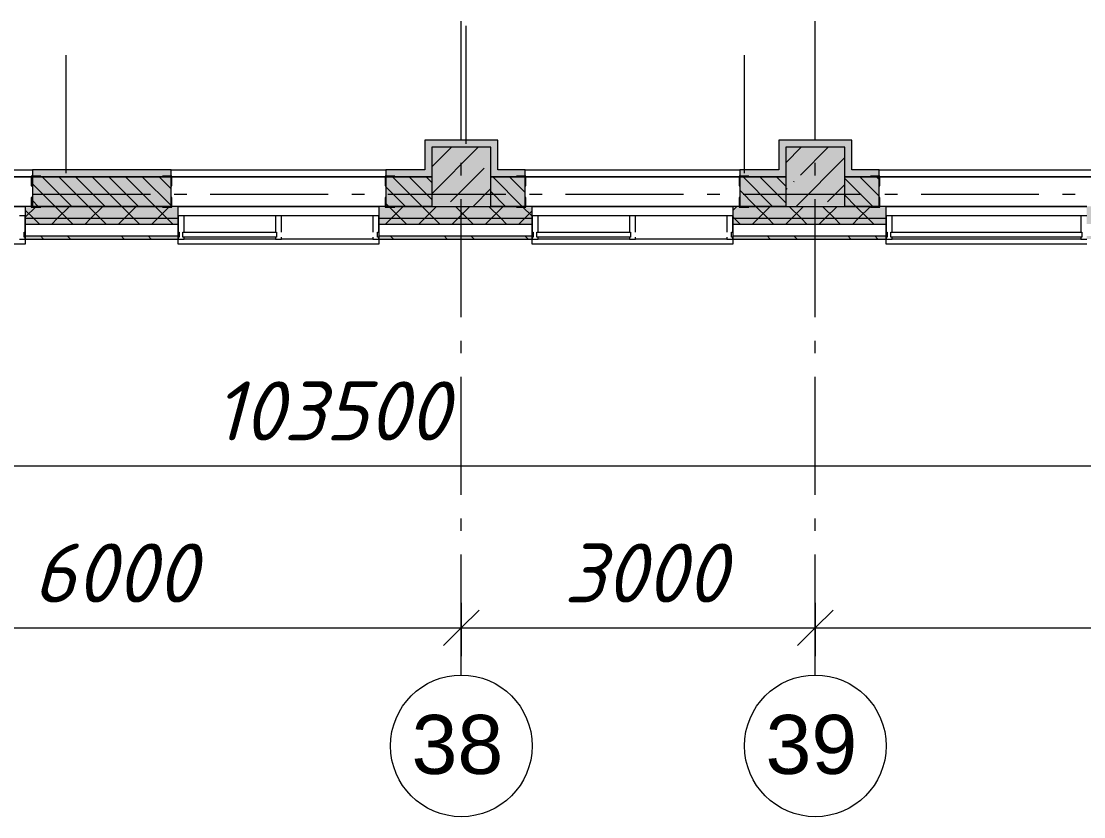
# Model space of a CAD drawing. Header units: millimetres. Extents: x -537608 to 253996, y -217170 to 186033.
# Drawn here: x -267656 to -258651, y 86251 to 92989 of the extents above; entities that cross this region are included whole.
import ezdxf

# ---------------------------------------------------------------- set-up
doc = ezdxf.new("R2010")
doc.units = ezdxf.units.MM
doc.layers.add('PDF _Геометрия', color=7, linetype='Continuous')
doc.layers.add('PDF _Текст', color=7, linetype='Continuous')
doc.layers.add('PDF _Сплошная заливка', color=7, linetype='Continuous', true_color=0xffffff)
doc.styles.add('PDF ArialMT', font='arial.ttf')
doc.styles.add('PDF ISOCPEUR Italic', font='isocpeui.ttf')

msp = doc.modelspace()

# ---------------------------------------------------------------- hatches: boundary and pattern name
at = {"layer": 'PDF _Сплошная заливка', "true_color": 0xff7d7d, "transparency": 33554559}
for points in [[(-263676.1881, 91921.2686), (-263676.1881, 91981.2671), (-264236.1885, 91981.2671), (-264236.1885, 91921.2686), (-264165.0937, 91921.2686)], [(-260676.1851, 91921.2686), (-260676.1851, 91981.2671), (-261236.1855, 91981.2671), (-261236.1855, 91921.2686), (-260825.613, 91921.2686)], [(-260676.1851, 91731.2661), (-260616.1866, 91731.2661), (-260616.1866, 91981.2671), (-260676.1851, 91981.2671), (-260676.1851, 91869.1886)]]:
    msp.add_hatch(color=11, dxfattribs=at).paths.add_polyline_path(points)
at = {"layer": 'PDF _Сплошная заливка', "transparency": 33554559}
for points in [[(-264176.1857, 91421.2666), (-263676.1881, 91421.2666), (-263676.1881, 91921.2686), (-264176.1857, 91921.2686), (-264176.1857, 91869.1886)], [(-260676.1851, 91421.2666), (-260676.1851, 91921.2686), (-261176.187, 91921.2686), (-261176.187, 91421.2666), (-260825.613, 91421.2666)]]:
    msp.add_hatch(color=256, dxfattribs=at).paths.add_polyline_path(points)
h = msp.add_hatch(color=256, dxfattribs=at)
h.paths.add_polyline_path([(-233692.3661, 91421.2666), (-233626.193, 91421.2666), (-233626.193, 91671.2676), (-234066.1921, 91671.2676), (-234066.1921, 91421.2666)], flags=0)
h.paths.add_polyline_path([(-239119.0147, 91421.2666), (-238826.1914, 91421.2666), (-238826.1914, 91671.2676), (-239126.1905, 91671.2676), (-239126.1905, 91421.2666)], flags=0)
h.paths.add_polyline_path([(-235886.1913, 91421.2666), (-235886.1913, 91671.2676), (-237006.1922, 91671.2676), (-237006.1922, 91421.2666), (-236196.9723, 91421.2666)], flags=0)
h.paths.add_polyline_path([(-243293.3633, 91421.2666), (-243176.191, 91421.2666), (-243176.191, 91671.2676), (-243565.7421, 91671.2676), (-243565.7421, 91421.2666)], flags=0)
h.paths.add_polyline_path([(-241826.1901, 91421.2666), (-241826.1901, 91671.2676), (-242126.1913, 91671.2676), (-242126.1913, 91421.2666), (-242041.0592, 91421.2666)], flags=0)
h.paths.add_polyline_path([(-240006.1909, 91421.2666), (-239626.1902, 91421.2666), (-239626.1902, 91671.2676), (-240006.1909, 91671.2676), (-240006.1909, 91515.2129)], flags=0)
h.paths.add_polyline_path([(-242676.189, 91421.2666), (-242626.1889, 91421.2666), (-242626.1889, 91671.2676), (-242676.189, 91671.2676), (-242676.189, 91571.9777)], flags=0)
h.paths.add_polyline_path([(-246565.7407, 91421.2666), (-246176.1896, 91421.2666), (-246176.1896, 91671.2676), (-246565.7407, 91671.2676), (-246565.7407, 91515.2129)], flags=0)
h.paths.add_polyline_path([(-245385.7414, 91421.2666), (-245385.7414, 91671.2676), (-245676.192, 91671.2676), (-245676.192, 91421.2666)], flags=0)
h.paths.add_polyline_path([(-248720.0118, 91421.2666), (-248385.7443, 91421.2666), (-248385.7443, 91671.2676), (-249565.7436, 91671.2676), (-249565.7436, 91421.2666), (-249137.4437, 91421.2666)], flags=0)
h.paths.add_polyline_path([(-252476.9243, 91421.2666), (-252176.1868, 91421.2666), (-252176.1868, 91671.2676), (-252565.7423, 91671.2676), (-252565.7423, 91421.2666)], flags=0)
h.paths.add_polyline_path([(-251385.7429, 91421.2666), (-251385.7429, 91671.2676), (-251676.1892, 91671.2676), (-251676.1892, 91421.2666), (-251642.052, 91421.2666)], flags=0)
h.paths.add_polyline_path([(-255565.7409, 91421.2666), (-255176.1898, 91421.2666), (-255176.1898, 91671.2676), (-255565.7409, 91671.2676), (-255565.7409, 91515.2129)], flags=0)
h.paths.add_polyline_path([(-257486.1367, 91421.2666), (-257385.7402, 91421.2666), (-257385.7402, 91671.2676), (-258565.7395, 91671.2676), (-258565.7395, 91421.2666), (-258321.009, 91421.2666)], flags=0)
h.paths.add_polyline_path([(-254385.7415, 91421.2666), (-254385.7415, 91671.2676), (-254676.1879, 91671.2676), (-254676.1879, 91421.2666), (-254564.0965, 91421.2666)], flags=0)
h.paths.add_polyline_path([(-261243.0492, 91421.2666), (-261176.187, 91421.2666), (-261176.187, 91671.2676), (-261565.7382, 91671.2676), (-261565.7382, 91421.2666)], flags=0)
h.paths.add_polyline_path([(-260385.7388, 91421.2666), (-260385.7388, 91671.2676), (-260676.1851, 91671.2676), (-260676.1851, 91421.2666), (-260408.1812, 91421.2666)], flags=0)
h.paths.add_polyline_path([(-264176.1857, 91421.2666), (-264176.1857, 91671.2676), (-264565.7411, 91671.2676), (-264565.7411, 91421.2666)], flags=0)
h.paths.add_polyline_path([(-266669.6977, 91421.2666), (-266385.7404, 91421.2666), (-266385.7404, 91671.2676), (-267560.7406, 91671.2676), (-267560.7406, 91421.2666), (-267504.57, 91421.2666)], flags=0)
h.paths.add_polyline_path([(-263676.1881, 91421.2666), (-263385.7374, 91421.2666), (-263385.7374, 91671.2676), (-263676.1881, 91671.2676), (-263676.1881, 91506.6485)], flags=0)
h.paths.add_polyline_path([(-269380.7398, 91421.2666), (-269380.7398, 91671.2676), (-269676.1853, 91671.2676), (-269676.1853, 91421.2666), (-269591.7422, 91421.2666)], flags=0)
h.paths.add_polyline_path([(-270176.1872, 91421.2666), (-270176.1872, 91671.2676), (-270566.3541, 91671.2676), (-270566.3541, 91421.2666), (-270426.6102, 91421.2666)], flags=0)
h.paths.add_polyline_path([(-273348.6546, 91421.2666), (-273176.1859, 91421.2666), (-273176.1859, 91671.2676), (-273565.737, 91671.2676), (-273565.737, 91421.2666)], flags=0)
h.paths.add_polyline_path([(-275676.1826, 91421.2666), (-275385.7362, 91421.2666), (-275385.7362, 91671.2676), (-275676.1826, 91671.2676)], flags=0)
h.paths.add_polyline_path([(-272386.3534, 91421.2666), (-272386.3534, 91671.2676), (-272676.184, 91671.2676), (-272676.184, 91421.2666), (-272513.7824, 91421.2666)], flags=0)
h.paths.add_polyline_path([(-276226.1847, 91421.2666), (-276176.1845, 91421.2666), (-276176.1845, 91671.2676), (-276226.1847, 91671.2676), (-276226.1847, 91555.6756)], flags=0)
h.paths.add_polyline_path([(-276865.7367, 91421.2666), (-276726.1823, 91421.2666), (-276726.1823, 91671.2676), (-276865.7367, 91671.2676), (-276865.7367, 91515.2129)], flags=0)
h.paths.add_polyline_path([(-281685.7347, 91421.2666), (-281685.7347, 91671.2676), (-282865.734, 91671.2676), (-282865.734, 91421.2666), (-281697.3434, 91421.2666)], flags=0)
h.paths.add_polyline_path([(-279865.7397, 91421.2666), (-279726.1853, 91421.2666), (-279726.1853, 91671.2676), (-279865.7397, 91671.2676), (-279865.7397, 91515.2129)], flags=0)
h.paths.add_polyline_path([(-278685.7403, 91421.2666), (-278685.7403, 91671.2676), (-279226.1833, 91671.2676), (-279226.1833, 91421.2666), (-278775.3032, 91421.2666)], flags=0)
h.paths.add_polyline_path([(-284685.7376, 91421.2666), (-284685.7376, 91671.2676), (-285226.1806, 91671.2676), (-285226.1806, 91421.2666), (-285036.824, 91421.2666)], flags=0)
h.paths.add_polyline_path([(-285726.1825, 91421.2666), (-285726.1825, 91671.2676), (-285865.7369, 91671.2676), (-285865.7369, 91421.2666)], flags=0)
h.paths.add_polyline_path([(-288226.1835, 91421.2666), (-287685.7319, 91421.2666), (-287685.7319, 91671.2676), (-288226.1835, 91671.2676)], flags=0)
h.paths.add_polyline_path([(-288793.7365, 91421.2666), (-288726.1855, 91421.2666), (-288726.1855, 91671.2676), (-288865.7313, 91671.2676), (-288865.7313, 91421.2666)], flags=0)
h.paths.add_polyline_path([(-290880.9044, 91421.2666), (-290685.7348, 91421.2666), (-290685.7348, 91671.2676), (-291926.1806, 91671.2676), (-291926.1806, 91421.2666), (-291715.7767, 91421.2666)], flags=0)
h.paths.add_polyline_path([(-299626.1757, 91421.2666), (-299546.1806, 91421.2666), (-299546.1806, 91671.2676), (-299626.1757, 91671.2676), (-299626.1757, 91455.7484)], flags=0)
h.paths.add_polyline_path([(-300126.1777, 91421.2666), (-300126.1777, 91671.2676), (-300803.6776, 91671.2676), (-300803.6776, 91421.2666), (-300481.9058, 91421.2666)], flags=0)
h.paths.add_polyline_path([(-304238.8097, 91421.2666), (-304126.1758, 91421.2666), (-304126.1758, 91671.2676), (-307138.3387, 91671.2676), (-307138.3387, 91421.2666), (-305073.682, 91421.2666)], flags=0)
h.paths.add_polyline_path([(-301803.6815, 91421.2666), (-301803.6815, 91671.2676), (-303626.1825, 91671.2676), (-303626.1825, 91421.2666), (-302151.6419, 91421.2666)], flags=0)
h.paths.add_polyline_path([(-308138.3338, 91421.2666), (-308138.3338, 91671.2676), (-308726.1763, 91671.2676), (-308726.1763, 91421.2666), (-308413.1627, 91421.2666)], flags=0)
at = {"layer": 'PDF _Сплошная заливка', "true_color": 0xff7d7d, "transparency": 33554559}
h = msp.add_hatch(color=11, dxfattribs=at)
h.paths.add_polyline_path([(-264236.1885, 91671.2676), (-264236.1885, 91731.2661), (-264565.7411, 91731.2661), (-264565.7411, 91671.2676)], flags=0)
h.paths.add_polyline_path([(-266669.6977, 91671.2676), (-266385.7404, 91671.2676), (-266385.7404, 91731.2661), (-267560.7406, 91731.2661), (-267560.7406, 91671.2676), (-267504.57, 91671.2676)], flags=0)
h.paths.add_polyline_path([(-269591.7422, 91671.2676), (-269380.7398, 91671.2676), (-269380.7398, 91731.2661), (-269676.1853, 91731.2661), (-269676.1853, 91671.2676)], flags=0)
h = msp.add_hatch(color=11, dxfattribs=at)
h.paths.add_polyline_path([(-261236.1855, 91671.2676), (-261236.1855, 91731.2661), (-261565.7382, 91731.2661), (-261565.7382, 91671.2676), (-261243.0492, 91671.2676)], flags=0)
h.paths.add_polyline_path([(-263676.1881, 91671.2676), (-263385.7374, 91671.2676), (-263385.7374, 91731.2661), (-263676.1881, 91731.2661)], flags=0)
h = msp.add_hatch(color=11, dxfattribs=at)
h.paths.add_polyline_path([(-257385.7402, 91671.2676), (-257385.7402, 91731.2661), (-258565.7395, 91731.2661), (-258565.7395, 91671.2676), (-257486.1367, 91671.2676)], flags=0)
h.paths.add_polyline_path([(-255565.7409, 91671.2676), (-255236.1883, 91671.2676), (-255236.1883, 91731.2661), (-255565.7409, 91731.2661)], flags=0)
h.paths.add_polyline_path([(-260385.7388, 91671.2676), (-260385.7388, 91731.2661), (-260676.1851, 91731.2661), (-260676.1851, 91671.2676), (-260408.1812, 91671.2676)], flags=0)
at = {"layer": 'PDF _Сплошная заливка', "transparency": 33554559}
h = msp.add_hatch(color=256, dxfattribs=at)
h.paths.add_polyline_path([(-214072.9389, 91321.2663), (-213276.196, 91321.2663), (-213276.196, 91421.2666), (-222460.9308, 91421.2666), (-222460.9308, 91321.2663), (-214907.808, 91321.2663)], flags=0)
h.paths.add_polyline_path([(-224160.9288, 91321.2663), (-224160.9288, 91421.2666), (-232001.1932, 91421.2666), (-232001.1932, 91321.2663), (-224926.2392, 91321.2663)], flags=0)
h.paths.add_polyline_path([(-232851.1922, 91321.2663), (-232851.1922, 91421.2666), (-234126.1928, 91421.2666), (-234126.1928, 91321.2663), (-233126.1932, 91321.2663)], flags=0)
h.paths.add_polyline_path([(-236196.9723, 91321.2663), (-235826.1928, 91321.2663), (-235826.1928, 91421.2666), (-237066.1908, 91421.2666), (-237066.1908, 91321.2663), (-236614.4085, 91321.2663)], flags=0)
h.paths.add_polyline_path([(-239953.8848, 91321.2663), (-238766.1908, 91321.2663), (-238766.1908, 91421.2666), (-240066.1915, 91421.2666), (-240066.1915, 91321.2663)], flags=0)
h.paths.add_polyline_path([(-243626.1884, 91321.2663), (-241766.1916, 91321.2663), (-241766.1916, 91421.2666), (-243626.1884, 91421.2666)], flags=0)
h.paths.add_polyline_path([(-245380.5355, 91321.2663), (-245326.1907, 91321.2663), (-245326.1907, 91421.2666), (-246626.1914, 91421.2666), (-246626.1914, 91321.2663), (-245797.9674, 91321.2663)], flags=0)
h.paths.add_polyline_path([(-249626.19, 91321.2663), (-248326.1893, 91321.2663), (-248326.1893, 91421.2666), (-249626.19, 91421.2666)], flags=0)
h.paths.add_polyline_path([(-254564.0965, 91321.2663), (-254326.1866, 91321.2663), (-254326.1866, 91421.2666), (-255626.1873, 91421.2666), (-255626.1873, 91321.2663), (-254981.5283, 91321.2663)], flags=0)
h.paths.add_polyline_path([(-251326.1879, 91321.2663), (-251326.1879, 91421.2666), (-252626.1886, 91421.2666), (-252626.1886, 91321.2663), (-251642.052, 91321.2663)], flags=0)
h.paths.add_polyline_path([(-257486.1367, 91321.2663), (-257326.1894, 91321.2663), (-257326.1894, 91421.2666), (-258626.1859, 91421.2666), (-258626.1859, 91321.2663), (-258321.009, 91321.2663)], flags=0)
h.paths.add_polyline_path([(-260825.613, 91321.2663), (-260326.1881, 91321.2663), (-260326.1881, 91421.2666), (-261626.1888, 91421.2666), (-261626.1888, 91321.2663), (-261243.0492, 91321.2663)], flags=0)
h.paths.add_polyline_path([(-264626.1874, 91321.2663), (-263326.1867, 91321.2663), (-263330.2213, 91421.2666), (-264626.1874, 91421.2666)], flags=0)
h.paths.add_polyline_path([(-266326.1853, 91321.2663), (-266326.1853, 91421.2666), (-267621.1869, 91421.2666), (-267621.1869, 91321.2663), (-266669.6977, 91321.2663)], flags=0)
h.paths.add_polyline_path([(-269591.7422, 91321.2663), (-269321.1849, 91321.2663), (-269321.1849, 91421.2666), (-270626.8047, 91421.2666), (-270626.8047, 91321.2663), (-270009.1741, 91321.2663)], flags=0)
h.paths.add_polyline_path([(-272513.7824, 91321.2663), (-272326.8026, 91321.2663), (-272326.8026, 91421.2666), (-273626.1833, 91421.2666), (-273626.1833, 91321.2663), (-273348.6546, 91321.2663)], flags=0)
h.paths.add_polyline_path([(-279192.735, 91321.2663), (-278626.181, 91321.2663), (-278626.181, 91421.2666), (-279926.186, 91421.2666), (-279926.186, 91321.2663), (-279610.1755, 91321.2663)], flags=0)
h.paths.add_polyline_path([(-276926.1831, 91321.2663), (-275326.1855, 91321.2663), (-275326.1855, 91421.2666), (-276926.1831, 91421.2666)], flags=0)
h.paths.add_polyline_path([(-281626.184, 91321.2663), (-281626.184, 91421.2666), (-282926.1804, 91421.2666), (-282926.1804, 91321.2663), (-281697.3434, 91321.2663)], flags=0)
h.paths.add_polyline_path([(-284626.1869, 91321.2663), (-284626.1869, 91421.2666), (-285926.1833, 91421.2666), (-285926.1833, 91321.2663), (-285036.824, 91321.2663)], flags=0)
h.paths.add_polyline_path([(-287626.1812, 91321.2663), (-287626.1812, 91421.2666), (-288926.1776, 91421.2666), (-288926.1776, 91321.2663), (-287958.8642, 91321.2663)], flags=0)
h.paths.add_polyline_path([(-290880.9044, 91321.2663), (-290626.1842, 91321.2663), (-290626.1842, 91421.2666), (-291926.1806, 91421.2666), (-291926.1806, 91321.2663), (-291715.7767, 91321.2663)], flags=0)
h.paths.add_polyline_path([(-304238.8097, 91321.2663), (-301741.177, 91321.2663), (-301741.177, 91421.2666), (-307200.8346, 91421.2666), (-307200.8346, 91321.2663), (-305073.682, 91321.2663)], flags=0)
h.paths.add_polyline_path([(-299626.1757, 91321.2663), (-299566.1772, 91321.2663), (-299566.1772, 91421.2666), (-300866.1822, 91421.2666), (-300866.1822, 91321.2663), (-299647.0335, 91321.2663)], flags=0)
h.paths.add_polyline_path([(-310082.8987, 91321.2663), (-308075.8379, 91321.2663), (-308075.8379, 91421.2666), (-317076.174, 91421.2666), (-317076.174, 91321.2663), (-311752.6347, 91321.2663)], flags=0)
h = msp.add_hatch(color=256, dxfattribs=at)
h.paths.add_polyline_path([(-213176.1955, 91271.2661), (-213176.1955, 91321.2663), (-222460.9308, 91321.2663), (-222460.9308, 91271.2661), (-213238.0699, 91271.2661)], flags=0)
h.paths.add_polyline_path([(-225761.1072, 91271.2661), (-224160.9288, 91271.2661), (-224160.9288, 91321.2663), (-232001.1932, 91321.2663), (-232001.1932, 91271.2661), (-226595.9773, 91271.2661)], flags=0)
h.paths.add_polyline_path([(-233274.93, 91271.2661), (-232851.1922, 91271.2661), (-232851.1922, 91321.2663), (-234126.1928, 91321.2663), (-234126.1928, 91271.2661), (-233692.3661, 91271.2661)], flags=0)
h.paths.add_polyline_path([(-237031.8425, 91271.2661), (-235826.1928, 91271.2661), (-235826.1928, 91321.2663), (-237066.1908, 91321.2663), (-237066.1908, 91271.2661)], flags=0)
h.paths.add_polyline_path([(-239119.0147, 91271.2661), (-238766.1908, 91271.2661), (-238766.1908, 91321.2663), (-240066.1915, 91321.2663), (-240066.1915, 91271.2661), (-239536.4508, 91271.2661)], flags=0)
h.paths.add_polyline_path([(-242041.0592, 91271.2661), (-241766.1916, 91271.2661), (-241766.1916, 91321.2663), (-243626.1884, 91321.2663), (-243626.1884, 91271.2661), (-242458.491, 91271.2661)], flags=0)
h.paths.add_polyline_path([(-245797.9674, 91271.2661), (-245326.1907, 91271.2661), (-245326.1907, 91321.2663), (-246626.1914, 91321.2663), (-246626.1914, 91271.2661), (-246215.4035, 91271.2661)], flags=0)
h.paths.add_polyline_path([(-248720.0118, 91271.2661), (-248326.1893, 91271.2661), (-248326.1893, 91321.2663), (-249626.19, 91321.2663), (-249626.19, 91271.2661), (-249137.4437, 91271.2661)], flags=0)
h.paths.add_polyline_path([(-252626.1886, 91271.2661), (-251326.1879, 91271.2661), (-251326.1879, 91321.2663), (-252626.1886, 91321.2663)], flags=0)
h.paths.add_polyline_path([(-257326.1894, 91271.2661), (-257326.1894, 91321.2663), (-258626.1859, 91321.2663), (-258626.1859, 91271.2661), (-257486.1367, 91271.2661)], flags=0)
h.paths.add_polyline_path([(-255626.1873, 91271.2661), (-254326.1866, 91271.2661), (-254326.1866, 91321.2663), (-255626.1873, 91321.2663)], flags=0)
h.paths.add_polyline_path([(-261243.0492, 91271.2661), (-260326.1881, 91271.2661), (-260326.1881, 91321.2663), (-261626.1888, 91321.2663), (-261626.1888, 91271.2661)], flags=0)
h.paths.add_polyline_path([(-267621.1869, 91271.2661), (-266326.1853, 91271.2661), (-266326.1853, 91321.2663), (-267621.1869, 91321.2663)], flags=0)
h.paths.add_polyline_path([(-263326.1867, 91271.2661), (-263330.2213, 91321.2663), (-264626.1874, 91321.2663), (-264626.1874, 91271.2661), (-263330.2213, 91271.2661)], flags=0)
h.paths.add_polyline_path([(-269321.1849, 91271.2661), (-269321.1849, 91321.2663), (-270626.8047, 91321.2663), (-270626.8047, 91271.2661), (-269591.7422, 91271.2661)], flags=0)
h.paths.add_polyline_path([(-272513.7824, 91271.2661), (-272326.8026, 91271.2661), (-272326.8026, 91321.2663), (-273626.1833, 91321.2663), (-273626.1833, 91271.2661), (-273348.6546, 91271.2661)], flags=0)
h.paths.add_polyline_path([(-275435.8268, 91271.2661), (-275326.1855, 91271.2661), (-275326.1855, 91321.2663), (-276926.1831, 91321.2663), (-276926.1831, 91271.2661), (-275853.2587, 91271.2661)], flags=0)
h.paths.add_polyline_path([(-279610.1755, 91271.2661), (-278626.181, 91271.2661), (-278626.181, 91321.2663), (-279926.186, 91321.2663), (-279926.186, 91271.2661)], flags=0)
h.paths.add_polyline_path([(-281626.184, 91271.2661), (-281626.184, 91321.2663), (-282926.1804, 91321.2663), (-282926.1804, 91271.2661), (-281697.3434, 91271.2661)], flags=0)
h.paths.add_polyline_path([(-285926.1833, 91271.2661), (-284626.1869, 91271.2661), (-284626.1869, 91321.2663), (-285926.1833, 91321.2663)], flags=0)
h.paths.add_polyline_path([(-290626.1842, 91271.2661), (-290626.1842, 91321.2663), (-291926.1806, 91321.2663), (-291926.1806, 91271.2661), (-290880.9044, 91271.2661)], flags=0)
h.paths.add_polyline_path([(-288376.296, 91271.2661), (-287626.1812, 91271.2661), (-287626.1812, 91321.2663), (-288926.1776, 91321.2663), (-288926.1776, 91271.2661), (-288793.7365, 91271.2661)], flags=0)
h.paths.add_polyline_path([(-300064.4654, 91271.2661), (-299566.1772, 91271.2661), (-299566.1772, 91321.2663), (-300866.1822, 91321.2663), (-300866.1822, 91271.2661), (-300481.9058, 91271.2661)], flags=0)
h.paths.add_polyline_path([(-303821.3779, 91271.2661), (-301741.177, 91271.2661), (-301741.177, 91321.2663), (-307200.8346, 91321.2663), (-307200.8346, 91271.2661), (-304238.8097, 91271.2661)], flags=0)
h.paths.add_polyline_path([(-308413.1627, 91271.2661), (-308075.8379, 91271.2661), (-308075.8379, 91321.2663), (-317126.1742, 91321.2663), (-317126.1742, 91271.2661), (-308830.5945, 91271.2661)], flags=0)
h = msp.add_hatch(color=256, dxfattribs=at)
h.paths.add_polyline_path([(-213126.1959, 91144.2677), (-213026.1966, 91144.2677), (-213026.1966, 91171.2657), (-222460.9308, 91171.2657), (-222460.9308, 91144.2677), (-213176.1955, 91144.2677)], flags=0)
h.paths.add_polyline_path([(-224926.2392, 91144.2677), (-224160.9288, 91144.2677), (-224160.9288, 91171.2657), (-232001.1932, 91171.2657), (-232001.1932, 91144.2677), (-226595.9773, 91144.2677)], flags=0)
h.paths.add_polyline_path([(-232851.1922, 91144.2677), (-232851.1922, 91171.2657), (-234126.1928, 91171.2657), (-234126.1928, 91144.2677), (-233274.93, 91144.2677)], flags=0)
h.paths.add_polyline_path([(-235826.1928, 91144.2677), (-235826.1928, 91171.2657), (-237066.1908, 91171.2657), (-237066.1908, 91144.2677), (-236614.4085, 91144.2677)], flags=0)
h.paths.add_polyline_path([(-238766.1908, 91144.2677), (-238766.1908, 91171.2657), (-240066.1915, 91171.2657), (-240066.1915, 91144.2677), (-239953.8848, 91144.2677)], flags=0)
h.paths.add_polyline_path([(-243626.1884, 91144.2677), (-241766.1916, 91144.2677), (-241766.1916, 91171.2657), (-243626.1884, 91171.2657), (-243626.1884, 91161.2415)], flags=0)
h.paths.add_polyline_path([(-245326.1907, 91144.2677), (-245326.1907, 91171.2657), (-246626.1914, 91171.2657), (-246626.1914, 91144.2677)], flags=0)
h.paths.add_polyline_path([(-249626.19, 91144.2677), (-248326.1893, 91144.2677), (-248326.1893, 91171.2657), (-249626.19, 91171.2657), (-249626.19, 91161.2415)], flags=0)
h.paths.add_polyline_path([(-254326.1866, 91144.2677), (-254326.1866, 91171.2657), (-255626.1873, 91171.2657), (-255626.1873, 91144.2677), (-254981.5283, 91144.2677)], flags=0)
h.paths.add_polyline_path([(-252626.1886, 91144.2677), (-251326.1879, 91144.2677), (-251326.1879, 91171.2657), (-252626.1886, 91171.2657), (-252626.1886, 91161.2415)], flags=0)
h.paths.add_polyline_path([(-258321.009, 91144.2677), (-257326.1894, 91144.2677), (-257326.1894, 91171.2657), (-258626.1859, 91171.2657), (-258626.1859, 91144.2677)], flags=0)
h.paths.add_polyline_path([(-260326.1881, 91144.2677), (-260326.1881, 91171.2657), (-261626.1888, 91171.2657), (-261626.1888, 91144.2677)], flags=0)
h.paths.add_polyline_path([(-263330.2213, 91144.2677), (-263326.1867, 91144.2677), (-263330.2213, 91171.2657), (-264626.1874, 91171.2657), (-264626.1874, 91144.2677)], flags=0)
h.paths.add_polyline_path([(-266669.6977, 91144.2677), (-266326.1853, 91144.2677), (-266326.1853, 91171.2657), (-267621.1869, 91171.2657), (-267621.1869, 91144.2677)], flags=0)
h.paths.add_polyline_path([(-269321.1849, 91144.2677), (-269321.1849, 91171.2657), (-270626.8047, 91171.2657), (-270626.8047, 91144.2677), (-270009.1741, 91144.2677)], flags=0)
h.paths.add_polyline_path([(-272326.8026, 91144.2677), (-272326.8026, 91171.2657), (-273626.1833, 91171.2657), (-273626.1833, 91144.2677), (-273348.6546, 91144.2677)], flags=0)
h.paths.add_polyline_path([(-275326.1855, 91144.2677), (-275326.1855, 91171.2657), (-276926.1831, 91171.2657), (-276926.1831, 91144.2677), (-276688.131, 91144.2677)], flags=0)
h.paths.add_polyline_path([(-278626.181, 91144.2677), (-278626.181, 91171.2657), (-279926.186, 91171.2657), (-279926.186, 91144.2677)], flags=0)
h.paths.add_polyline_path([(-284626.1869, 91144.2677), (-284626.1869, 91171.2657), (-285926.1833, 91171.2657), (-285926.1833, 91144.2677), (-285036.824, 91144.2677)], flags=0)
h.paths.add_polyline_path([(-281697.3434, 91144.2677), (-281626.184, 91144.2677), (-281626.184, 91171.2657), (-282926.1804, 91171.2657), (-282926.1804, 91144.2677)], flags=0)
h.paths.add_polyline_path([(-288376.296, 91144.2677), (-287626.1812, 91144.2677), (-287626.1812, 91171.2657), (-288926.1776, 91171.2657), (-288926.1776, 91144.2677)], flags=0)
h.paths.add_polyline_path([(-290626.1842, 91144.2677), (-290626.1842, 91171.2657), (-291926.1806, 91171.2657), (-291926.1806, 91144.2677), (-291715.7767, 91144.2677)], flags=0)
h.paths.add_polyline_path([(-303403.9461, 91144.2677), (-301741.177, 91144.2677), (-301741.177, 91171.2657), (-307200.8346, 91171.2657), (-307200.8346, 91144.2677), (-305073.682, 91144.2677)], flags=0)
h.paths.add_polyline_path([(-300866.1822, 91144.2677), (-299566.1772, 91144.2677), (-299566.1772, 91171.2657), (-300866.1822, 91171.2657), (-300866.1822, 91161.2415)], flags=0)
h.paths.add_polyline_path([(-310082.8987, 91144.2677), (-308075.8379, 91144.2677), (-308075.8379, 91171.2657), (-317253.1726, 91171.2657), (-317253.1726, 91144.2677), (-311752.6347, 91144.2677)], flags=0)

# ---------------------------------------------------------------- linework, layer by layer
at = {"layer": 'PDF _Геометрия', "color": 253, "lineweight": 9, "true_color": 0xaaaaaa}
for p, q in [((-263926.1847, 91989.2675), (-263926.1847, 92989.267)), ((-260926.1861, 91989.2675), (-260926.1861, 92989.267)), ((-263926.1847, 91683.4361), (-263926.1847, 91789.2667)), ((-260926.1861, 91683.4361), (-260926.1861, 91789.2667)), ((-266559.6172, 91521.2671), (-267559.6167, 91521.2671)), ((-266253.7815, 91521.2671), (-266359.6164, 91521.2671)), ((-265053.7812, 91521.2671), (-266053.7807, 91521.2671)), ((-264747.9499, 91521.2671), (-264853.7848, 91521.2671)), ((-263547.9495, 91521.2671), (-264547.9491, 91521.2671)), ((-263242.1182, 91521.2671), (-263347.9488, 91521.2671)), ((-262042.1178, 91521.2671), (-263042.1174, 91521.2671)), ((-261736.2822, 91521.2671), (-261842.1171, 91521.2671)), ((-260536.2819, 91521.2671), (-261536.2857, 91521.2671)), ((-260230.4506, 91521.2671), (-260336.2855, 91521.2671)), ((-259030.4502, 91521.2671), (-260030.4498, 91521.2671)), ((-258724.6189, 91521.2671), (-258830.4495, 91521.2671)), ((-263926.1847, 90483.4358), (-263926.1847, 91483.4354)), ((-260926.1861, 90483.4358), (-260926.1861, 91483.4354)), ((-267621.1869, 91199.267), (-267631.1852, 91199.267)), ((-267621.1869, 91144.2677), (-267621.1869, 91101.2646)), ((-266316.187, 91199.267), (-266326.1853, 91199.267)), ((-266326.1853, 91101.2646), (-266326.1853, 91144.2677)), ((-265491.1882, 91199.267), (-266286.1878, 91199.267)), ((-266276.1851, 91201.265), (-265501.1865, 91201.265)), ((-264626.1874, 91199.267), (-264636.1857, 91199.267)), ((-264626.1874, 91144.2677), (-264626.1874, 91101.2646)), ((-263316.1884, 91199.267), (-263326.1867, 91199.267)), ((-263326.1867, 91101.2646), (-263326.1867, 91144.2677)), ((-262495.3534, 91199.267), (-263286.1849, 91199.267)), ((-263276.1865, 91201.265), (-262501.1879, 91201.265)), ((-261626.1888, 91199.267), (-261636.1871, 91199.267)), ((-261626.1888, 91144.2677), (-261626.1888, 91101.2646)), ((-260316.1855, 91199.267), (-260326.1881, 91199.267)), ((-260326.1881, 91101.2646), (-260326.1881, 91144.2677)), ((-258666.1877, 91199.267), (-260286.1862, 91199.267)), ((-260276.1879, 91201.265), (-258676.1861, 91201.265)), ((-267621.1869, 91101.2646), (-269321.1849, 91101.2646)), ((-264626.1874, 91101.2646), (-266326.1853, 91101.2646)), ((-261626.1888, 91101.2646), (-263326.1867, 91101.2646)), ((-258626.1859, 91101.2646), (-260326.1881, 91101.2646)), ((-263926.1847, 90177.6001), (-263926.1847, 90283.435)), ((-260926.1861, 90177.6001), (-260926.1861, 90283.435)), ((-263926.1847, 88977.5999), (-263926.1847, 89977.6037)), ((-260926.1861, 88977.5999), (-260926.1861, 89977.6037)), ((-263926.1847, 88671.7685), (-263926.1847, 88777.6034)), ((-260926.1861, 88671.7685), (-260926.1861, 88777.6034)), ((-263926.1847, 87450.5056), (-263926.1847, 88471.7677)), ((-260926.1861, 87450.5056), (-260926.1861, 88471.7677))]:
    msp.add_line(p, q, dxfattribs=at)
at = {"layer": 'PDF _Геометрия', "lineweight": 9}
for p, q in [((-263883.9739, 91951.2679), (-263883.9739, 92951.2674)), ((-267273.9801, 91701.2669), (-267273.9801, 92701.2664)), ((-261525.0129, 91701.2669), (-261525.0129, 92701.2664)), ((-263676.1881, 91981.2671), (-264236.1885, 91981.2671)), ((-264236.1885, 91981.2671), (-264236.1885, 91921.2686)), ((-263616.1852, 91981.2671), (-263676.1881, 91981.2671)), ((-263616.1852, 91731.2661), (-263616.1852, 91981.2671)), ((-260676.1851, 91981.2671), (-261236.1855, 91981.2671)), ((-261236.1855, 91981.2671), (-261236.1855, 91921.2686)), ((-260616.1866, 91981.2671), (-260676.1851, 91981.2671)), ((-260616.1866, 91731.2661), (-260616.1866, 91981.2671)), ((-264236.1885, 91921.2686), (-264236.1885, 91731.2661)), ((-264176.1857, 91527.5666), (-263782.488, 91921.2686)), ((-264176.1857, 91755.6677), (-264010.5848, 91921.2686)), ((-263676.1881, 91921.2686), (-264176.1857, 91921.2686)), ((-264176.1857, 91921.2686), (-264176.1857, 91421.2666)), ((-263676.1881, 91421.2666), (-263676.1881, 91921.2686)), ((-261236.1855, 91921.2686), (-261236.1855, 91731.2661)), ((-261176.187, 91790.3862), (-261045.3047, 91921.2686)), ((-260676.1851, 91921.2686), (-261176.187, 91921.2686)), ((-261176.187, 91921.2686), (-261176.187, 91421.2666)), ((-261051.9659, 91686.5105), (-260817.2079, 91921.2686)), ((-260676.1851, 91421.2666), (-260676.1851, 91921.2686)), ((-261089.1087, 91421.2666), (-260676.1851, 91834.1903)), ((-269380.7398, 91731.2661), (-267560.7406, 91731.2661)), ((-269378.7375, 91671.2676), (-267570.7389, 91671.2676)), ((-267570.7389, 91671.2676), (-269378.7375, 91671.2676)), ((-266385.7404, 91731.2661), (-267560.7406, 91731.2661)), ((-267560.7406, 91731.2661), (-267560.7406, 91671.2676)), ((-267560.7406, 91671.2676), (-267560.7406, 91421.2666)), ((-266385.7404, 91671.2676), (-267560.7406, 91671.2676)), ((-267560.7406, 91671.2676), (-266385.7404, 91671.2676)), ((-267228.1307, 91421.2666), (-267478.1318, 91671.2676)), ((-267086.7076, 91421.2666), (-267336.7085, 91671.2676)), ((-266945.2887, 91421.2666), (-267195.2853, 91671.2676)), ((-266803.8654, 91421.2666), (-267053.8664, 91671.2676)), ((-266662.4466, 91421.2666), (-266912.4432, 91671.2676)), ((-266521.0233, 91421.2666), (-266771.0243, 91671.2676)), ((-266385.7404, 91427.4026), (-266629.6011, 91671.2676)), ((-266385.7404, 91568.8258), (-266488.1822, 91671.2676)), ((-266385.7404, 91671.2676), (-266385.7404, 91731.2661)), ((-266385.7404, 91731.2661), (-264565.7411, 91731.2661)), ((-266385.7404, 91421.2666), (-266385.7404, 91671.2676)), ((-266378.7389, 91671.2676), (-264570.7403, 91671.2676)), ((-264570.7403, 91671.2676), (-266378.7389, 91671.2676)), ((-264236.1885, 91731.2661), (-264565.7411, 91731.2661)), ((-264565.7411, 91731.2661), (-264565.7411, 91671.2676)), ((-264236.1885, 91671.2676), (-264565.7411, 91671.2676)), ((-264565.7411, 91671.2676), (-264236.1885, 91671.2676)), ((-264565.7411, 91671.2676), (-264565.7411, 91421.2666)), ((-264258.2821, 91421.2666), (-264508.2831, 91671.2676)), ((-264176.1857, 91480.5935), (-264366.8598, 91671.2676)), ((-264236.1885, 91671.2676), (-264176.1857, 91671.2676)), ((-264176.1857, 91671.2676), (-264236.1885, 91671.2676)), ((-264176.1857, 91622.0123), (-264225.441, 91671.2676)), ((-264017.2461, 91458.4138), (-263732.1218, 91743.5337)), ((-263385.7374, 91671.2676), (-263676.1881, 91671.2676)), ((-263676.1881, 91671.2676), (-263385.7374, 91671.2676)), ((-263409.7558, 91421.2666), (-263659.7524, 91671.2676)), ((-263385.7374, 91731.2661), (-263616.1852, 91731.2661)), ((-263385.7374, 91538.6715), (-263518.3335, 91671.2676)), ((-263385.7374, 91671.2676), (-263385.7374, 91731.2661)), ((-263385.7374, 91731.2661), (-261565.7382, 91731.2661)), ((-263385.7374, 91421.2666), (-263385.7374, 91671.2676)), ((-263378.7403, 91671.2676), (-261570.7416, 91671.2676)), ((-261570.7416, 91671.2676), (-263378.7403, 91671.2676)), ((-261236.1855, 91731.2661), (-261565.7382, 91731.2661)), ((-261565.7382, 91731.2661), (-261565.7382, 91671.2676)), ((-261236.1855, 91671.2676), (-261565.7382, 91671.2676)), ((-261565.7382, 91671.2676), (-261236.1855, 91671.2676)), ((-261565.7382, 91671.2676), (-261565.7382, 91421.2666)), ((-261288.4335, 91421.2666), (-261538.4344, 91671.2676)), ((-261176.187, 91450.4392), (-261397.0112, 91671.2676)), ((-261176.187, 91591.8624), (-261255.5923, 91671.2676)), ((-261236.1855, 91671.2676), (-261176.187, 91671.2676)), ((-261176.187, 91671.2676), (-261236.1855, 91671.2676)), ((-260385.7388, 91671.2676), (-260676.1851, 91671.2676)), ((-260676.1851, 91671.2676), (-260385.7388, 91671.2676)), ((-260385.7388, 91731.2661), (-260616.1866, 91731.2661)), ((-260385.7388, 91508.5216), (-260548.4848, 91671.2676)), ((-260385.7388, 91649.9448), (-260407.0617, 91671.2676)), ((-260385.7388, 91671.2676), (-260385.7388, 91731.2661)), ((-260385.7388, 91731.2661), (-258565.7395, 91731.2661)), ((-260385.7388, 91421.2666), (-260385.7388, 91671.2676)), ((-260378.7417, 91671.2676), (-258570.7387, 91671.2676)), ((-258570.7387, 91671.2676), (-260378.7417, 91671.2676)), ((-267369.5497, 91421.2666), (-267560.7406, 91612.4532)), ((-264399.7053, 91421.2666), (-264565.7411, 91587.3025)), ((-261108.9891, 91629.4874), (-261104.2483, 91634.2282)), ((-260823.8648, 91458.4138), (-260676.1851, 91606.0891)), ((-260439.9071, 91421.2666), (-260676.1851, 91657.549)), ((-263826.292, 91421.2666), (-263676.1881, 91571.3706)), ((-263551.1746, 91421.2666), (-263676.1881, 91546.2801)), ((-261429.8567, 91421.2666), (-261565.7382, 91557.1525)), ((-261176.187, 91562.2895), (-261166.0122, 91572.46)), ((-260581.326, 91421.2666), (-260676.1851, 91516.1258)), ((-269321.1849, 91421.2666), (-267621.1869, 91421.2666)), ((-267621.1869, 91421.2666), (-269321.1849, 91421.2666)), ((-267621.1869, 91330.5929), (-267530.5131, 91421.2666)), ((-266326.1853, 91421.2666), (-267621.1869, 91421.2666)), ((-267621.1869, 91421.2666), (-267621.1869, 91321.2663)), ((-267510.9729, 91421.2666), (-267560.7406, 91471.0344)), ((-267560.7406, 91421.2666), (-266385.7404, 91421.2666)), ((-267269.5493, 91321.2663), (-267369.5497, 91421.2666)), ((-267347.6713, 91321.2663), (-267247.671, 91421.2666)), ((-266986.7072, 91321.2663), (-267086.7076, 91421.2666)), ((-267064.8249, 91321.2663), (-266964.8246, 91421.2666)), ((-266703.8651, 91321.2663), (-266803.8654, 91421.2666)), ((-266781.9828, 91321.2663), (-266681.9824, 91421.2666)), ((-266421.023, 91321.2663), (-266521.0233, 91421.2666)), ((-266499.1407, 91321.2663), (-266399.1403, 91421.2666)), ((-266326.1853, 91321.2663), (-266326.1853, 91421.2666)), ((-266326.1853, 91421.2666), (-264626.1874, 91421.2666)), ((-264626.1874, 91421.2666), (-266326.1853, 91421.2666)), ((-264176.1857, 91421.2666), (-264626.1874, 91421.2666)), ((-264626.1874, 91421.2666), (-264626.1874, 91321.2663)), ((-264541.1242, 91421.2666), (-264565.7411, 91445.8792)), ((-264565.7411, 91421.2666), (-264176.1857, 91421.2666)), ((-264441.1238, 91321.2663), (-264541.1242, 91421.2666)), ((-264519.2416, 91321.2663), (-264419.2412, 91421.2666)), ((-264158.2817, 91321.2663), (-264258.2821, 91421.2666)), ((-264236.3995, 91321.2663), (-264136.3991, 91421.2666)), ((-264176.1857, 91421.2666), (-263676.1881, 91421.2666)), ((-263875.4396, 91321.2663), (-263975.44, 91421.2666)), ((-263953.5574, 91321.2663), (-263853.557, 91421.2666)), ((-263592.5975, 91321.2663), (-263692.5979, 91421.2666)), ((-263326.1867, 91421.2666), (-263676.1881, 91421.2666)), ((-263676.1881, 91421.2666), (-263385.7374, 91421.2666)), ((-263670.7152, 91321.2663), (-263570.7149, 91421.2666)), ((-263326.1867, 91337.6976), (-263409.7558, 91421.2666)), ((-263326.1867, 91421.2666), (-261626.1888, 91421.2666)), ((-261626.1888, 91421.2666), (-263326.1867, 91421.2666)), ((-263326.1867, 91321.2663), (-263326.1867, 91421.2666)), ((-261626.1888, 91385.8937), (-261590.8158, 91421.2666)), ((-261176.187, 91421.2666), (-261626.1888, 91421.2666)), ((-261626.1888, 91421.2666), (-261626.1888, 91321.2663)), ((-261565.7382, 91421.2666), (-261176.187, 91421.2666)), ((-261329.8563, 91321.2663), (-261429.8567, 91421.2666)), ((-261407.974, 91321.2663), (-261307.9736, 91421.2666)), ((-261176.187, 91421.2666), (-260676.1851, 91421.2666)), ((-261047.0142, 91321.2663), (-261147.0145, 91421.2666)), ((-261125.1319, 91321.2663), (-261025.1315, 91421.2666)), ((-260764.172, 91321.2663), (-260864.1681, 91421.2666)), ((-260842.2898, 91321.2663), (-260742.2894, 91421.2666)), ((-260326.1881, 91421.2666), (-260676.1851, 91421.2666)), ((-260676.1851, 91421.2666), (-260385.7388, 91421.2666)), ((-260481.3256, 91321.2663), (-260581.326, 91421.2666)), ((-260559.4434, 91321.2663), (-260459.4473, 91421.2666)), ((-260326.1881, 91421.2666), (-258626.1859, 91421.2666)), ((-258626.1859, 91421.2666), (-260326.1881, 91421.2666)), ((-260326.1881, 91321.2663), (-260326.1881, 91421.2666)), ((-267621.1869, 91341.2672), (-267671.1871, 91341.2672)), ((-267552.3957, 91321.2663), (-267621.1869, 91390.0574)), ((-267621.1869, 91201.265), (-267621.1869, 91341.2672)), ((-267621.1869, 91321.2663), (-267621.1869, 91271.2661)), ((-267621.1869, 91321.2663), (-266326.1853, 91321.2663)), ((-267502.3955, 91271.2661), (-267552.3957, 91321.2663)), ((-267397.6673, 91271.2661), (-267347.6713, 91321.2663)), ((-267219.5491, 91271.2661), (-267269.5493, 91321.2663)), ((-267114.8251, 91271.2661), (-267064.8249, 91321.2663)), ((-266936.707, 91271.2661), (-266986.7072, 91321.2663)), ((-266831.983, 91271.2661), (-266781.9828, 91321.2663)), ((-266653.8649, 91271.2661), (-266703.8651, 91321.2663)), ((-266549.1409, 91271.2661), (-266499.1407, 91321.2663)), ((-266371.0227, 91271.2661), (-266421.023, 91321.2663)), ((-266276.1851, 91341.2672), (-266326.1853, 91341.2672)), ((-266326.1853, 91341.2672), (-266326.1853, 91201.265)), ((-266326.1853, 91271.2661), (-266326.1853, 91321.2663)), ((-265501.1865, 91341.2672), (-266276.1851, 91341.2672)), ((-266276.1851, 91201.265), (-266276.1851, 91341.2672)), ((-265451.1863, 91341.2672), (-265501.1865, 91341.2672)), ((-265501.1865, 91341.2672), (-265501.1865, 91201.265)), ((-264676.1876, 91341.2672), (-265451.1863, 91341.2672)), ((-265451.1863, 91201.265), (-265451.1863, 91341.2672)), ((-264626.1874, 91341.2672), (-264676.1876, 91341.2672)), ((-264676.1876, 91341.2672), (-264676.1876, 91201.265)), ((-264626.1874, 91201.265), (-264626.1874, 91341.2672)), ((-264626.1874, 91321.2663), (-263326.1867, 91321.2663)), ((-264626.1874, 91321.2663), (-264626.1874, 91271.2661)), ((-264569.2418, 91271.2661), (-264519.2416, 91321.2663)), ((-264391.1236, 91271.2661), (-264441.1238, 91321.2663)), ((-264286.3997, 91271.2661), (-264236.3995, 91321.2663)), ((-264108.2815, 91271.2661), (-264158.2817, 91321.2663)), ((-264003.5576, 91271.2661), (-263953.5574, 91321.2663)), ((-263825.4394, 91271.2661), (-263875.4396, 91321.2663)), ((-263720.7155, 91271.2661), (-263670.7152, 91321.2663)), ((-263542.5973, 91271.2661), (-263592.5975, 91321.2663)), ((-263437.8733, 91271.2661), (-263387.8731, 91321.2663)), ((-263387.8731, 91321.2663), (-263326.1867, 91382.9527)), ((-263276.1865, 91341.2672), (-263326.1867, 91341.2672)), ((-263326.1867, 91341.2672), (-263326.1867, 91201.265)), ((-263326.1867, 91271.2661), (-263326.1867, 91321.2663)), ((-262501.1879, 91341.2672), (-263276.1865, 91341.2672)), ((-263276.1865, 91201.265), (-263276.1865, 91341.2672)), ((-262451.1876, 91341.2672), (-262501.1879, 91341.2672)), ((-262501.1879, 91341.2672), (-262501.1879, 91201.265)), ((-261676.189, 91341.2672), (-262451.1876, 91341.2672)), ((-262451.1876, 91201.265), (-262451.1876, 91341.2672)), ((-261626.1888, 91341.2672), (-261676.189, 91341.2672)), ((-261676.189, 91341.2672), (-261676.189, 91201.265)), ((-261626.1888, 91201.265), (-261626.1888, 91341.2672)), ((-261612.6984, 91321.2663), (-261626.1888, 91334.7567)), ((-261626.1888, 91321.2663), (-260326.1881, 91321.2663)), ((-261626.1888, 91321.2663), (-261626.1888, 91271.2661)), ((-261562.6982, 91271.2661), (-261612.6984, 91321.2663)), ((-261457.9742, 91271.2661), (-261407.974, 91321.2663)), ((-261279.8561, 91271.2661), (-261329.8563, 91321.2663)), ((-261175.1321, 91271.2661), (-261125.1319, 91321.2663)), ((-260997.014, 91271.2661), (-261047.0142, 91321.2663)), ((-260892.29, 91271.2661), (-260842.2898, 91321.2663)), ((-260714.1718, 91271.2661), (-260764.172, 91321.2663)), ((-260609.4436, 91271.2661), (-260559.4434, 91321.2663)), ((-260431.3254, 91271.2661), (-260481.3256, 91321.2663)), ((-260276.1879, 91341.2672), (-260326.1881, 91341.2672)), ((-260326.1881, 91341.2672), (-260326.1881, 91201.265)), ((-260326.1881, 91271.2661), (-260326.1881, 91321.2663)), ((-260276.1879, 91201.265), (-260276.1879, 91341.2672)), ((-258676.1861, 91341.2672), (-260276.1879, 91341.2672)), ((-258626.1859, 91341.2672), (-258676.1861, 91341.2672)), ((-258676.1861, 91341.2672), (-258676.1861, 91201.265)), ((-267621.1869, 91271.2661), (-267621.1869, 91171.2657)), ((-267621.1869, 91271.2661), (-266326.1853, 91271.2661)), ((-266326.1853, 91171.2657), (-266326.1853, 91271.2661)), ((-264626.1874, 91271.2661), (-263326.1867, 91271.2661)), ((-264626.1874, 91271.2661), (-264626.1874, 91171.2657)), ((-263326.1867, 91171.2657), (-263326.1867, 91271.2661)), ((-261626.1888, 91271.2661), (-260326.1881, 91271.2661)), ((-261626.1888, 91271.2661), (-261626.1888, 91171.2657)), ((-260326.6015, 91271.2661), (-260326.1881, 91271.6838)), ((-260326.1881, 91171.2657), (-260326.1881, 91271.2661)), ((-267671.1871, 91144.2677), (-267621.1869, 91144.2677)), ((-267631.1852, 91161.2674), (-267631.1852, 91201.265)), ((-267631.1852, 91201.265), (-267621.1869, 91201.265)), ((-267621.1869, 91161.2674), (-267631.1852, 91161.2674)), ((-267621.1869, 91171.2657), (-267621.1869, 91144.2677)), ((-267621.1869, 91171.2657), (-266326.1853, 91171.2657)), ((-267621.1869, 91144.2677), (-267621.1869, 91161.2674)), ((-267621.1869, 91144.2677), (-266326.1853, 91144.2677)), ((-266326.1853, 91201.265), (-266316.187, 91201.265)), ((-266326.1853, 91144.2677), (-266326.1853, 91171.2657)), ((-266316.187, 91161.2674), (-266326.1853, 91161.2674)), ((-266326.1853, 91161.2674), (-266326.1853, 91144.2677)), ((-266326.1853, 91144.2677), (-266276.1851, 91144.2677)), ((-266316.187, 91201.265), (-266316.187, 91161.2674)), ((-266286.1878, 91161.2674), (-266286.1878, 91201.265)), ((-266286.1878, 91201.265), (-266276.1851, 91201.265)), ((-266276.1851, 91161.2674), (-266286.1878, 91161.2674)), ((-265501.1865, 91161.2674), (-266276.1851, 91161.2674)), ((-266276.1851, 91144.2677), (-266276.1851, 91161.2674)), ((-265501.1865, 91144.2677), (-266276.1851, 91144.2677)), ((-265501.1865, 91201.265), (-265491.1882, 91201.265)), ((-265491.1882, 91161.2674), (-265501.1865, 91161.2674)), ((-265501.1865, 91161.2674), (-265501.1865, 91144.2677)), ((-265501.1865, 91144.2677), (-265451.1863, 91144.2677)), ((-265491.1882, 91201.265), (-265491.1882, 91161.2674)), ((-265451.1863, 91144.2677), (-265451.1863, 91161.2415)), ((-264676.1876, 91144.2677), (-265451.1863, 91144.2677)), ((-264676.1876, 91161.2415), (-264676.1876, 91144.2677)), ((-264676.1876, 91144.2677), (-264626.1874, 91144.2677)), ((-264636.1857, 91161.2674), (-264636.1857, 91201.265)), ((-264636.1857, 91201.265), (-264626.1874, 91201.265)), ((-264626.1874, 91161.2674), (-264636.1857, 91161.2674)), ((-264626.1874, 91171.2657), (-263326.1867, 91171.2657)), ((-264626.1874, 91171.2657), (-264626.1874, 91144.2677)), ((-264626.1874, 91144.2677), (-264626.1874, 91161.2674)), ((-264626.1874, 91144.2677), (-263326.1867, 91144.2677)), ((-263326.1867, 91201.265), (-263316.1884, 91201.265)), ((-263326.1867, 91144.2677), (-263326.1867, 91171.2657)), ((-263316.1884, 91161.2674), (-263326.1867, 91161.2674)), ((-263326.1867, 91161.2674), (-263326.1867, 91144.2677)), ((-263326.1867, 91144.2677), (-263276.1865, 91144.2677)), ((-263316.1884, 91201.265), (-263316.1884, 91161.2674)), ((-263286.1849, 91161.2674), (-263286.1849, 91201.265)), ((-263286.1849, 91201.265), (-263276.1865, 91201.265)), ((-263276.1865, 91161.2674), (-263286.1849, 91161.2674)), ((-262501.1879, 91161.2674), (-263276.1865, 91161.2674)), ((-263276.1865, 91144.2677), (-263276.1865, 91161.2674)), ((-262501.1879, 91144.2677), (-263276.1865, 91144.2677)), ((-262501.1879, 91201.265), (-262491.1852, 91201.265)), ((-262491.1852, 91161.2674), (-262501.1879, 91161.2674)), ((-262501.1879, 91161.2674), (-262501.1879, 91144.2677)), ((-262501.1879, 91144.2677), (-262451.1876, 91144.2677)), ((-262491.1852, 91201.265), (-262491.1852, 91161.2674)), ((-262451.1876, 91144.2677), (-262451.1876, 91161.2415)), ((-261676.189, 91144.2677), (-262451.1876, 91144.2677)), ((-261676.189, 91161.2415), (-261676.189, 91144.2677)), ((-261676.189, 91144.2677), (-261626.1888, 91144.2677)), ((-261636.1871, 91161.2674), (-261636.1871, 91201.265)), ((-261636.1871, 91201.265), (-261626.1888, 91201.265)), ((-261626.1888, 91161.2674), (-261636.1871, 91161.2674)), ((-261626.1888, 91171.2657), (-260326.1881, 91171.2657)), ((-261626.1888, 91171.2657), (-261626.1888, 91144.2677)), ((-261626.1888, 91144.2677), (-261626.1888, 91161.2674)), ((-261626.1888, 91144.2677), (-260326.1881, 91144.2677)), ((-260326.1881, 91201.265), (-260316.1855, 91201.265)), ((-260326.1881, 91144.2677), (-260326.1881, 91171.2657)), ((-260316.1855, 91161.2674), (-260326.1881, 91161.2674)), ((-260326.1881, 91161.2674), (-260326.1881, 91144.2677)), ((-260326.1881, 91144.2677), (-260276.1879, 91144.2677)), ((-260316.1855, 91201.265), (-260316.1855, 91161.2674)), ((-260286.1862, 91161.2674), (-260286.1862, 91201.265)), ((-260286.1862, 91201.265), (-260276.1879, 91201.265)), ((-260276.1879, 91161.2674), (-260286.1862, 91161.2674)), ((-260276.1879, 91144.2677), (-260276.1879, 91161.2674)), ((-258676.1861, 91161.2674), (-260276.1879, 91161.2674)), ((-258676.1861, 91144.2677), (-260276.1879, 91144.2677)), ((-258676.1861, 91201.265), (-258666.1877, 91201.265)), ((-258666.1877, 91161.2674), (-258676.1861, 91161.2674)), ((-258676.1861, 91161.2674), (-258676.1861, 91144.2677)), ((-258676.1861, 91144.2677), (-258626.1859, 91144.2677)), ((-258666.1877, 91201.265), (-258666.1877, 91161.2674)), ((-317116.1758, 89222.6878), (-213136.1964, 89222.6878)), ((-263926.1847, 88062.0951), (-263926.1847, 87849.9646)), ((-260926.1861, 88062.0951), (-260926.1861, 87849.9646)), ((-269926.1863, 87849.9646), (-263926.1847, 87849.9646)), ((-263926.1847, 87849.9646), (-260926.1861, 87849.9646)), ((-263926.1847, 87849.9646), (-263926.1847, 87609.9619)), ((-260926.1861, 87849.9646), (-254926.1888, 87849.9646)), ((-260926.1861, 87849.9646), (-260926.1861, 87609.9619))]:
    msp.add_line(p, q, dxfattribs=at)
at = {"layer": 'PDF _Геометрия', "color": 253, "lineweight": 20, "true_color": 0xaaaaaa}
for p, q in [((-267489.7404, 91677.2657), (-267570.7389, 91677.2657)), ((-267570.7389, 91677.2657), (-267570.7389, 91596.2673)), ((-267564.7408, 91596.2673), (-267564.7408, 91671.2676)), ((-267564.7408, 91671.2676), (-267489.7404, 91671.2676)), ((-267489.7404, 91671.2676), (-267489.7404, 91677.2657)), ((-266378.7389, 91677.2657), (-266459.7374, 91677.2657)), ((-266459.7374, 91677.2657), (-266459.7374, 91671.2676)), ((-266459.7374, 91671.2676), (-266384.737, 91671.2676)), ((-266384.737, 91671.2676), (-266384.737, 91596.2673)), ((-266378.7389, 91596.2673), (-266378.7389, 91677.2657)), ((-264489.7375, 91677.2657), (-264570.7403, 91677.2657)), ((-264570.7403, 91677.2657), (-264570.7403, 91596.2673)), ((-264564.7378, 91596.2673), (-264564.7378, 91671.2676)), ((-264564.7378, 91671.2676), (-264489.7375, 91671.2676)), ((-264489.7375, 91671.2676), (-264489.7375, 91677.2657)), ((-263378.7403, 91677.2657), (-263459.7387, 91677.2657)), ((-263459.7387, 91677.2657), (-263459.7387, 91671.2676)), ((-263459.7387, 91671.2676), (-263384.7384, 91671.2676)), ((-263384.7384, 91671.2676), (-263384.7384, 91596.2673)), ((-263378.7403, 91596.2673), (-263378.7403, 91677.2657)), ((-261489.7389, 91677.2657), (-261570.7416, 91677.2657)), ((-261570.7416, 91677.2657), (-261570.7416, 91596.2673)), ((-261564.7392, 91596.2673), (-261564.7392, 91671.2676)), ((-261564.7392, 91671.2676), (-261489.7389, 91671.2676)), ((-261489.7389, 91671.2676), (-261489.7389, 91677.2657)), ((-260378.7417, 91677.2657), (-260459.7401, 91677.2657)), ((-260459.7401, 91677.2657), (-260459.7401, 91671.2676)), ((-260459.7401, 91671.2676), (-260384.7399, 91671.2676)), ((-260384.7399, 91671.2676), (-260384.7399, 91596.2673)), ((-260378.7417, 91596.2673), (-260378.7417, 91677.2657)), ((-267570.7389, 91596.2673), (-267564.7408, 91596.2673)), ((-266384.737, 91596.2673), (-266378.7389, 91596.2673)), ((-264570.7403, 91596.2673), (-264564.7378, 91596.2673)), ((-263384.7384, 91596.2673), (-263378.7403, 91596.2673)), ((-261570.7416, 91596.2673), (-261564.7392, 91596.2673)), ((-260384.7399, 91596.2673), (-260378.7417, 91596.2673)), ((-267564.7408, 91496.267), (-267570.7389, 91496.267)), ((-267570.7389, 91496.267), (-267570.7389, 91415.2685)), ((-267564.7408, 91421.2666), (-267564.7408, 91496.267)), ((-266384.737, 91496.267), (-266384.737, 91421.2666)), ((-266378.7389, 91496.267), (-266384.737, 91496.267)), ((-266378.7389, 91415.2685), (-266378.7389, 91496.267)), ((-264564.7378, 91496.267), (-264570.7403, 91496.267)), ((-264570.7403, 91496.267), (-264570.7403, 91415.2685)), ((-264564.7378, 91421.2666), (-264564.7378, 91496.267)), ((-263384.7384, 91496.267), (-263384.7384, 91421.2666)), ((-263378.7403, 91496.267), (-263384.7384, 91496.267)), ((-263378.7403, 91415.2685), (-263378.7403, 91496.267)), ((-261564.7392, 91496.267), (-261570.7416, 91496.267)), ((-261570.7416, 91496.267), (-261570.7416, 91415.2685)), ((-261564.7392, 91421.2666), (-261564.7392, 91496.267)), ((-260384.7399, 91496.267), (-260384.7399, 91421.2666)), ((-260378.7417, 91496.267), (-260384.7399, 91496.267)), ((-260378.7417, 91415.2685), (-260378.7417, 91496.267)), ((-267570.7389, 91415.2685), (-267489.7404, 91415.2685)), ((-267489.7404, 91421.2666), (-267564.7408, 91421.2666)), ((-267489.7404, 91415.2685), (-267489.7404, 91421.2666)), ((-266384.737, 91421.2666), (-266459.7374, 91421.2666)), ((-266459.7374, 91421.2666), (-266459.7374, 91415.2685)), ((-266459.7374, 91415.2685), (-266378.7389, 91415.2685)), ((-264570.7403, 91415.2685), (-264489.7375, 91415.2685)), ((-264489.7375, 91421.2666), (-264564.7378, 91421.2666)), ((-264489.7375, 91415.2685), (-264489.7375, 91421.2666)), ((-263384.7384, 91421.2666), (-263459.7387, 91421.2666)), ((-263459.7387, 91421.2666), (-263459.7387, 91415.2685)), ((-263459.7387, 91415.2685), (-263378.7403, 91415.2685)), ((-261570.7416, 91415.2685), (-261489.7389, 91415.2685)), ((-261489.7389, 91421.2666), (-261564.7392, 91421.2666)), ((-261489.7389, 91415.2685), (-261489.7389, 91421.2666)), ((-260384.7399, 91421.2666), (-260459.7401, 91421.2666)), ((-260459.7401, 91421.2666), (-260459.7401, 91415.2685)), ((-260459.7401, 91415.2685), (-260378.7417, 91415.2685))]:
    msp.add_line(p, q, dxfattribs=at)
at = {"layer": 'PDF _Геометрия', "color": 8, "lineweight": 9, "true_color": 0x787878}
for p, q in [((-267466.7254, 91144.2677), (-267493.7234, 91171.2657)), ((-267238.6243, 91144.2677), (-267265.6266, 91171.2657)), ((-266782.4263, 91144.2677), (-266809.4287, 91171.2657)), ((-266554.3295, 91144.2677), (-266581.3319, 91171.2657)), ((-264501.4453, 91144.2677), (-264528.4433, 91171.2657)), ((-264045.2473, 91144.2677), (-264072.2454, 91171.2657)), ((-263817.1462, 91144.2677), (-263844.1486, 91171.2657)), ((-263360.9526, 91144.2677), (-263387.9507, 91171.2657)), ((-261308.0641, 91144.2677), (-261335.0664, 91171.2657)), ((-261079.9673, 91144.2677), (-261106.9653, 91171.2657)), ((-260623.7693, 91144.2677), (-260650.7717, 91171.2657)), ((-260395.6725, 91144.2677), (-260422.6705, 91171.2657))]:
    msp.add_line(p, q, dxfattribs=at)
at = {"layer": 'PDF _Геометрия', "lineweight": 20}
for p, q in [((-263776.1885, 87999.9609), (-263926.1847, 87849.9646)), ((-260776.1856, 87999.9609), (-260926.1861, 87849.9646)), ((-263926.1847, 87849.9646), (-264076.1853, 87699.964)), ((-260926.1861, 87849.9646), (-261076.1867, 87699.964))]:
    msp.add_line(p, q, dxfattribs=at)
for centre, radius in [((-263926.1864, 86850.5072), 599.9997), ((-260926.1864, 86850.5067), 599.9984)]:
    msp.add_circle(centre, radius, dxfattribs=at)
at = {"layer": 'PDF _Сплошная заливка', "color": 11, "lineweight": 35, "true_color": 0xff7d7d, "transparency": 33554559}
for points in [[(-263616.1852, 91731.2661), (-263616.1852, 91981.2671), (-263676.1881, 91731.2661), (-263676.1881, 91981.2671)], [(-264176.1857, 91671.2676), (-264176.1857, 91921.2686), (-264236.1885, 91671.2676), (-264236.1885, 91921.2686)], [(-261176.187, 91671.2676), (-261176.187, 91921.2686), (-261236.1855, 91671.2676), (-261236.1855, 91921.2686)]]:
    msp.add_solid(points, dxfattribs=at)

# ---------------------------------------------------------------- texts
at = {"layer": 'PDF _Текст', "char_height": 500, "attachment_point": 4}
for s, insert, style in [('103500', (-266026.3995, 89688.1994), 'PDF ISOCPEUR Italic'), ('6000', (-267558.2604, 88315.4762), 'PDF ISOCPEUR Italic'), ('3000', (-263058.2646, 88315.4762), 'PDF ISOCPEUR Italic'), ('38', (-264347.7416, 86859.5823), 'PDF ArialMT'), ('39', (-261347.743, 86859.5823), 'PDF ArialMT')]:
    msp.add_mtext(s, dxfattribs=dict(at, insert=insert, style=style))

doc.saveas('drawing.dxf')
